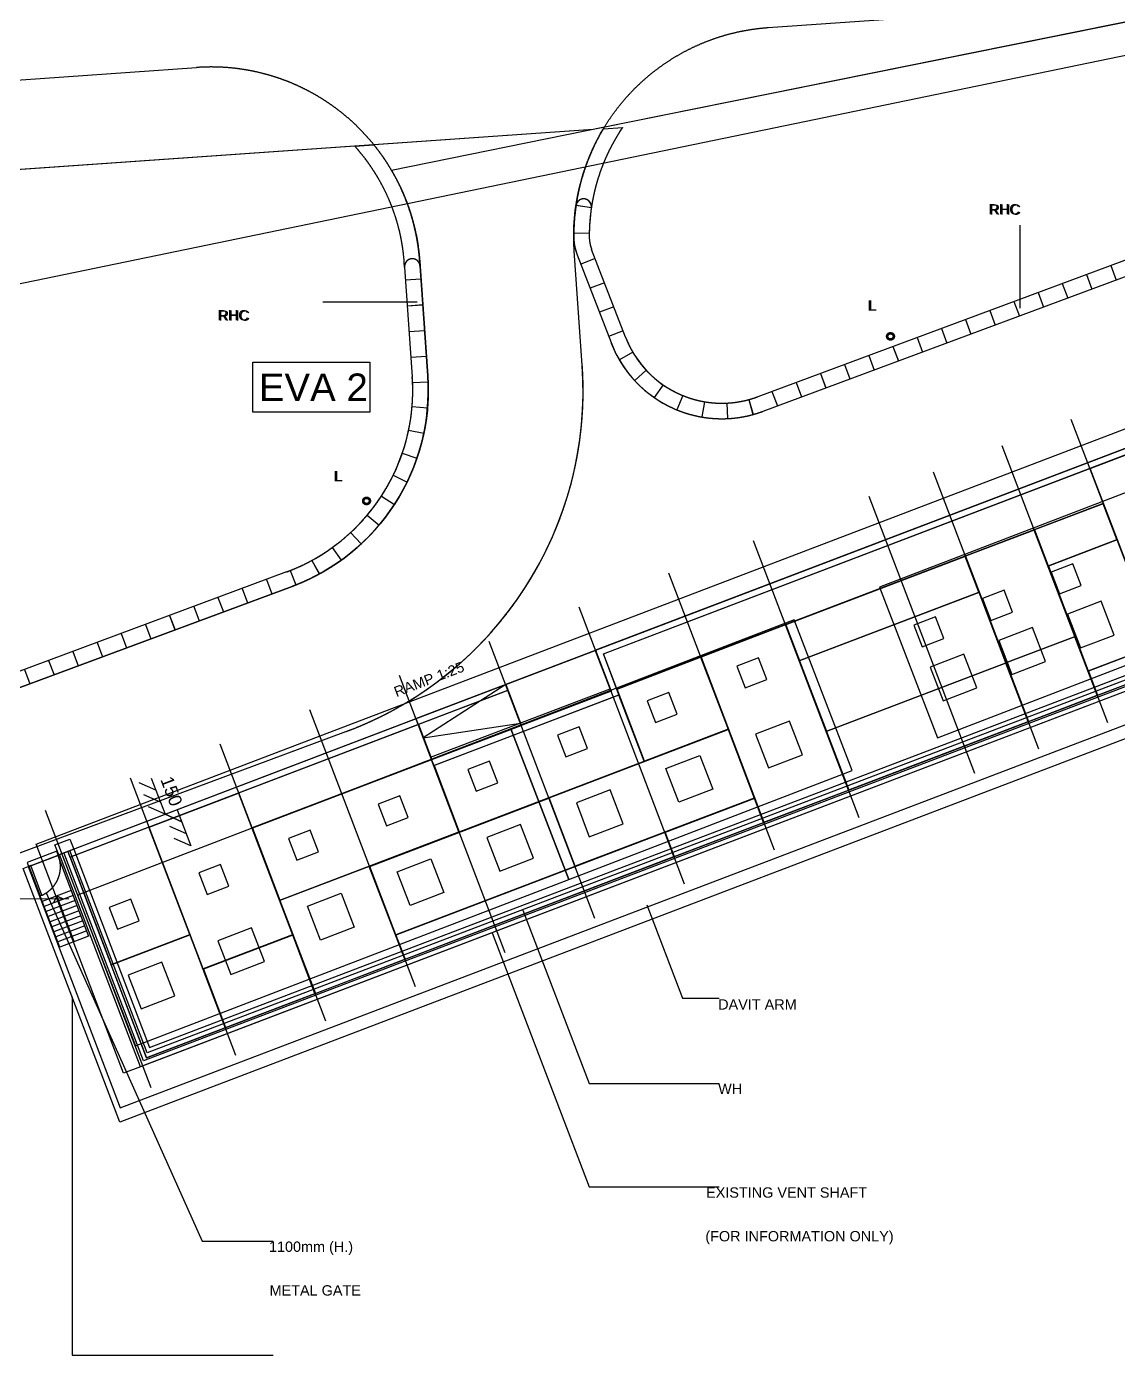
# Model space of a CAD drawing. Header units: millimetres. Extents: x 833576263 to 1668046980, y 817519639 to 1636103653.
# Drawn here: x 834431641 to 834473937, y 817865801 to 817917278 of the extents above; entities that cross this region are included whole.
import ezdxf

# ---------------------------------------------------------------- set-up
doc = ezdxf.new("R2010")
doc.units = ezdxf.units.MM
doc.header["$LTSCALE"] = 100
doc.header["$MEASUREMENT"] = 0
for name, pattern in [('C160$0$DASHED', [19.05, 12.7, -6.35]), ('C160$0$Hidden', [9.525, 6.35, -3.175]), ('R_site$0$B1_HIDDEN', [5.5, 0, 5, -0.5])]:
    doc.linetypes.add(name, pattern=pattern)
doc.layers.get('Defpoints').update_dxf_attribs({"color": 170})
for name, color, linetype in [('C160$0$+C160', 6, 'C160$0$Hidden'), ('C160$0$EVA', 1, 'C160$0$DASHED'), ('R_site$0$AUDIT_I_160808180252-3', 4, 'Continuous'), ('R_site$0$AUDIT_I_160808180252-35', 5, 'Continuous'), ('R_Text for GBP from DLN$0$+TEXT PROMENADE', 7, 'Continuous'), ('R_Text for GBP from DLN$0$base plan(mm)$0$DLN040__', 7, 'Continuous'), ('T-TITL', 7, 'Continuous'), ('X-REF', 7, 'Continuous')]:
    doc.layers.add(name, color=color, linetype=linetype)
for name, color, linetype, lineweight in [('R_P_LG$0$RDA5803', 1, 'Continuous', 20), ('R_WKCD_PARK$0$000-edge seating element-b', 130, 'Continuous', 25), ('R_WKCD_PARK$0$029-kerbstone-b', 10, 'Continuous', 13), ('R_WKCD_PARK$0$programme_mm_$0$DLN040_1', 10, 'Continuous', 13)]:
    doc.layers.add(name, color=color, linetype=linetype, lineweight=lineweight)
doc.styles.add('R_Text for GBP from DLN$0$base plan(mm)$0$Standard', font='arial.ttf')
doc.styles.add('R_Text for GBP from DLN$0$base plan(mm)$0$SWIS721 LT', font='swiss.ttf')
doc.styles.add('R_Text for GBP from DLN$0$programme (M)$0$programme$0$SWIS721 LT', font='swiss.ttf')
doc.styles.add('R_WKCD_PARK$0$Swis721 BT', font='swiss.ttf')
doc.linetypes.add('R_site$0$B1_BDYWL', pattern='A,2.5,[1,B1000.shx,S=1,R=0,X=0,Y=0],2.5', length=5)
doc.dimstyles.new('R_Text for GBP from DLN$0$base plan(mm)$0$Standard', dxfattribs={"dimtxt": 0.35, "dimasz": 0.2, "dimexe": 0.2, "dimexo": 0.2, "dimgap": 0.09, "dimtad": 0, "dimtoh": 1, "dimdec": 4, "dimzin": 0, "dimdsep": 46, "dimtxsty": 'R_Text for GBP from DLN$0$base plan(mm)$0$Standard', "dimcen": 0.09, "dimadec": 0, "dimazin": 0, "dimtfac": 1, "dimtdec": 4, "dimtofl": 0, "dimtmove": 0, "dimatfit": 3, "dimfxl": 1, "dimtolj": 1, "dimtzin": 0, "dimarcsym": 0})

# ---------------------------------------------------------------- blocks, each defined once
blk = doc.blocks.new('R_site$0$11sw3b')
at = {"layer": 'R_site$0$AUDIT_I_160808180252-3', "linetype": 'R_site$0$B1_HIDDEN', "lineweight": 30, "flags": 128}
blk.add_lwpolyline([(834500, 817899.51836), (834499.71389, 817899.41048), (834458.69205, 817883.77278), (834434.00523, 817874.36206), (834430.10109, 817872.87379), (834429.23083, 817872.52759), (834424.09329, 817870.48385)], dxfattribs=at)
blk = doc.blocks.new('R_site')
at = {"layer": 'R_site$0$AUDIT_I_160808180252-35'}
blk.add_lwpolyline([(834401324, 817901111), (834510466, 817923668)], dxfattribs=at)
at = {"linetype": 'R_site$0$B1_BDYWL', "lineweight": 5, "xscale": 1000, "yscale": 1000, "zscale": 1000}
blk.add_blockref('R_site$0$11sw3b', (0, 0), dxfattribs=at)
blk = doc.blocks.new('R_WKCD_PARK$0$R_WKCD_PARK_F0_dwg_A$C18190422-6026337-LG_F _5_000 Mpd_')
for p, q in [((-1, 0), (-1.5, -0.5)), ((-0.5, 0), (-1, -0.5)), ((0, 0), (-0.5, -0.5)), ((1, 0.5), (0.5, 0))]:
    blk.add_line(p, q)
at = {"flags": 128}
for points in [[(-1.5, 0), (0, 0), (0.5, 0.5)], [(0, 0.5), (1.5, 0.5), (1, 0)]]:
    blk.add_lwpolyline(points, dxfattribs=at)
blk = doc.blocks.new('R_WKCD_PARK$0$R_WKCD_PARK_F0_dwg_asdf-6026338-LG_F _5_000 Mpd_')
at = {"layer": 'R_WKCD_PARK$0$000-edge seating element-b'}
blk.add_line((0, 0), (0, -0.6), dxfattribs=at)
blk = doc.blocks.new('R_WKCD_PARK')
at = {"flags": 128}
blk.add_lwpolyline([(834375310, 818039696), (834498595, 818048315), (834506704, 817935789), (834507822, 817924230), (834453590, 817913292), (834384983, 817908497)], close=True, dxfattribs=at)
at = {"layer": 'Defpoints'}
blk.add_lwpolyline([(834409137, 817876999), (834444015, 817889966, 0.332678), (834453167, 817904166), (834452857, 817908595, -0.155717), (834454024, 817913381), (834445783, 817911703, -0.115419), (834446872, 817908177), (834447182, 817903747, -0.332678), (834441924, 817895590), (834407046, 817882623, -0.100957)], format="xyb", dxfattribs=at)
at = {"layer": 'R_WKCD_PARK$0$000-edge seating element-b'}
for p, q in [((834484887, 817912203), (834459968, 817902939)), ((834460177, 817902376), (834485096, 817911640)), ((834454842, 817905249), (834453531, 817908648)), ((834446285, 817907962), (834446583, 817903705)), ((834447182, 817903747), (834446884, 817908004)), ((834452971, 817908433), (834454282, 817905033)), ((834441715, 817896152), (834409535, 817884189)), ((834409744, 817883626), (834441924, 817895590))]:
    blk.add_line(p, q, dxfattribs=at)
for centre, radius, start, end in [((834453222, 817910303), 300, 351.5725, 171.5725), ((834460938, 817909160), 8100, 171.5725, 180.0752), ((834460938, 817909160), 7500, 171.5725, 180.0752), ((834454838, 817909152), 2000, 180.0752, 201.0855), ((834454838, 817909152), 1400, 180.0752, 201.0855), ((834446585, 817907983), 300, 3.9987, 183.9987), ((834458574, 817906688), 4600, 201.0855, 290.394), ((834458574, 817906688), 4000, 201.0855, 290.394), ((834439101, 817903182), 7500, 290.394, 3.9987), ((834439101, 817903182), 8100, 290.394, 3.9987)]:
    blk.add_arc(centre, radius, start, end, dxfattribs=at)
at = {"layer": 'R_WKCD_PARK$0$029-kerbstone-b'}
for p, q in [((834453987, 817913320), (834454732, 817913372)), ((834444351, 817912647), (834445095, 817912699)), ((834446285, 817907962), (834446273, 817908135)), ((834446872, 817908177), (834446884, 817908004))]:
    blk.add_line(p, q, dxfattribs=at)
for centre, radius, start, end in [((834460938, 817909160), 8100, 149.0962, 171.5725), ((834460938, 817909160), 7500, 145.8317, 171.5725), ((834438792, 817907612), 7500, 3.9987, 42.1657), ((834438792, 817907612), 8100, 3.9987, 38.9011), ((834453222, 817910303), 300, 351.5725, 171.5725), ((834446585, 817907983), 300, 3.9987, 183.9987)]:
    blk.add_arc(centre, radius, start, end, dxfattribs=at)
for name, p, xscale, yscale, zscale, rotation in [('R_WKCD_PARK$0$R_WKCD_PARK_F0_dwg_asdf-6026338-LG_F _5_000 Mpd_', (834453519, 817910259), 999.9999999999948, 999.9999999999948, 999.9999999999948, 261.5725095648087), ('R_WKCD_PARK$0$R_WKCD_PARK_F0_dwg_asdf-6026338-LG_F _5_000 Mpd_', (834453438, 817909263), 1000, 1000, 1000, 269.2176170096656), ('R_WKCD_PARK$0$R_WKCD_PARK_F0_dwg_asdf-6026338-LG_F _5_000 Mpd_', (834453670, 817908290), 1000, 1000, 1000, 291.0855234436033), ('R_WKCD_PARK$0$R_WKCD_PARK_F0_dwg_asdf-6026338-LG_F _5_000 Mpd_', (834473639, 817908021), 999.9999999999992, 999.9999999999992, 999.9999999999992, 20.39402880089035), ('R_WKCD_PARK$0$R_WKCD_PARK_F0_dwg_asdf-6026338-LG_F _5_000 Mpd_', (834446320, 817907461), 1000, 1000, 1000, 93.99869999439507), ('R_WKCD_PARK$0$R_WKCD_PARK_F0_dwg_asdf-6026338-LG_F _5_000 Mpd_', (834472702, 817907673), 999.9999999999992, 999.9999999999992, 999.9999999999992, 20.39402880089035), ('R_WKCD_PARK$0$R_WKCD_PARK_F0_dwg_asdf-6026338-LG_F _5_000 Mpd_', (834454029, 817907357), 1000, 1000, 1000, 291.0855234436033), ('R_WKCD_PARK$0$R_WKCD_PARK_F0_dwg_asdf-6026338-LG_F _5_000 Mpd_', (834470827, 817906976), 999.9999999999992, 999.9999999999992, 999.9999999999992, 20.39402880089035), ('R_WKCD_PARK$0$R_WKCD_PARK_F0_dwg_asdf-6026338-LG_F _5_000 Mpd_', (834471764, 817907324), 999.9999999999992, 999.9999999999992, 999.9999999999992, 20.39402880089035), ('R_WKCD_PARK$0$R_WKCD_PARK_F0_dwg_asdf-6026338-LG_F _5_000 Mpd_', (834446390, 817906463), 1000, 1000, 1000, 93.99869999439507), ('R_WKCD_PARK$0$R_WKCD_PARK_F0_dwg_asdf-6026338-LG_F _5_000 Mpd_', (834454389, 817906424), 1000, 1000, 1000, 291.0855234436033), ('R_WKCD_PARK$0$R_WKCD_PARK_F0_dwg_asdf-6026338-LG_F _5_000 Mpd_', (834469890, 817906627), 999.9999999999992, 999.9999999999992, 999.9999999999992, 20.39402880089035), ('R_WKCD_PARK$0$R_WKCD_PARK_F0_dwg_asdf-6026338-LG_F _5_000 Mpd_', (834468015, 817905930), 999.9999999999992, 999.9999999999992, 999.9999999999992, 20.39402880089035), ('R_WKCD_PARK$0$R_WKCD_PARK_F0_dwg_asdf-6026338-LG_F _5_000 Mpd_', (834468952, 817906279), 999.9999999999992, 999.9999999999992, 999.9999999999992, 20.39402880089035), ('R_WKCD_PARK$0$R_WKCD_PARK_F0_dwg_asdf-6026338-LG_F _5_000 Mpd_', (834446460, 817905466), 1000, 1000, 1000, 93.99869999439507), ('R_WKCD_PARK$0$R_WKCD_PARK_F0_dwg_asdf-6026338-LG_F _5_000 Mpd_', (834454749, 817905491), 1000, 1000, 1000, 291.0855234436033), ('R_WKCD_PARK$0$R_WKCD_PARK_F0_dwg_asdf-6026338-LG_F _5_000 Mpd_', (834467078, 817905582), 999.9999999999992, 999.9999999999992, 999.9999999999992, 20.39402880089035), ('R_WKCD_PARK$0$R_WKCD_PARK_F0_dwg_asdf-6026338-LG_F _5_000 Mpd_', (834465203, 817904885), 999.9999999999992, 999.9999999999992, 999.9999999999992, 20.39402880089035), ('R_WKCD_PARK$0$R_WKCD_PARK_F0_dwg_asdf-6026338-LG_F _5_000 Mpd_', (834466140, 817905233), 999.9999999999992, 999.9999999999992, 999.9999999999992, 20.39402880089035), ('R_WKCD_PARK$0$R_WKCD_PARK_F0_dwg_asdf-6026338-LG_F _5_000 Mpd_', (834446530, 817904468), 1000, 1000, 1000, 93.99869999439507), ('R_WKCD_PARK$0$R_WKCD_PARK_F0_dwg_asdf-6026338-LG_F _5_000 Mpd_', (834455122, 817904668), 1000, 1000, 1000, 300.338287394234), ('R_WKCD_PARK$0$R_WKCD_PARK_F0_dwg_asdf-6026338-LG_F _5_000 Mpd_', (834464266, 817904536), 999.9999999999992, 999.9999999999992, 999.9999999999992, 20.39402880089035), ('R_WKCD_PARK$0$R_WKCD_PARK_F0_dwg_asdf-6026338-LG_F _5_000 Mpd_', (834455640, 817903969), 999.9999999999995, 999.9999999999995, 999.9999999999995, 312.8185495935723), ('R_WKCD_PARK$0$R_WKCD_PARK_F0_dwg_asdf-6026338-LG_F _5_000 Mpd_', (834462391, 817903839), 999.9999999999992, 999.9999999999992, 999.9999999999992, 20.39402880089035), ('R_WKCD_PARK$0$R_WKCD_PARK_F0_dwg_asdf-6026338-LG_F _5_000 Mpd_', (834463328, 817904188), 999.9999999999992, 999.9999999999992, 999.9999999999992, 20.39402880089035), ('R_WKCD_PARK$0$R_WKCD_PARK_F0_dwg_asdf-6026338-LG_F _5_000 Mpd_', (834446595, 817903488), 999.9999999999919, 999.9999999999919, 999.9999999999919, 92.33306065340548), ('R_WKCD_PARK$0$R_WKCD_PARK_F0_dwg_asdf-6026338-LG_F _5_000 Mpd_', (834456297, 817903399), 1000, 1000, 1000, 325.2988117919048), ('R_WKCD_PARK$0$R_WKCD_PARK_F0_dwg_asdf-6026338-LG_F _5_000 Mpd_', (834461454, 817903491), 999.9999999999992, 999.9999999999992, 999.9999999999992, 20.39402880089035), ('R_WKCD_PARK$0$R_WKCD_PARK_F0_dwg_asdf-6026338-LG_F _5_000 Mpd_', (834457062, 817902985), 999.9999999999999, 999.9999999999999, 999.9999999999999, 337.7790739903834), ('R_WKCD_PARK$0$R_WKCD_PARK_F0_dwg_asdf-6026338-LG_F _5_000 Mpd_', (834459624, 817902828), 1000.000000000001, 1000.000000000001, 1000.000000000001, 15.21986058616918), ('R_WKCD_PARK$0$R_WKCD_PARK_F0_dwg_asdf-6026338-LG_F _5_000 Mpd_', (834460516, 817903143), 999.9999999999992, 999.9999999999992, 999.9999999999992, 20.39402880089035), ('R_WKCD_PARK$0$R_WKCD_PARK_F0_dwg_asdf-6026338-LG_F _5_000 Mpd_', (834446576, 817902562), 999.9999999999947, 999.9999999999947, 999.9999999999947, 85.25500773522545), ('R_WKCD_PARK$0$R_WKCD_PARK_F0_dwg_asdf-6026338-LG_F _5_000 Mpd_', (834457897, 817902746), 1000, 1000, 1000, 350.2593361897142), ('R_WKCD_PARK$0$R_WKCD_PARK_F0_dwg_asdf-6026338-LG_F _5_000 Mpd_', (834458765, 817902693), 1000, 1000, 1000, 2.739598388512839), ('R_WKCD_PARK$0$R_WKCD_PARK_F0_dwg_asdf-6026338-LG_F _5_000 Mpd_', (834446442, 817901646), 999.9999999999878, 999.9999999999878, 999.9999999999878, 78.17695481687502), ('R_WKCD_PARK$0$R_WKCD_PARK_F0_dwg_asdf-6026338-LG_F _5_000 Mpd_', (834446197, 817900753), 999.9999999999999, 999.9999999999999, 999.9999999999999, 71.09890189895258), ('R_WKCD_PARK$0$R_WKCD_PARK_F0_dwg_asdf-6026338-LG_F _5_000 Mpd_', (834445843, 817899897), 999.9999999999999, 999.9999999999999, 999.9999999999999, 64.02084898103477), ('R_WKCD_PARK$0$R_WKCD_PARK_F0_dwg_asdf-6026338-LG_F _5_000 Mpd_', (834445387, 817899091), 1000, 1000, 1000, 56.9427960628617), ('R_WKCD_PARK$0$R_WKCD_PARK_F0_dwg_asdf-6026338-LG_F _5_000 Mpd_', (834444835, 817898348), 999.9999999999997, 999.9999999999997, 999.9999999999997, 49.86474314536847), ('R_WKCD_PARK$0$R_WKCD_PARK_F0_dwg_asdf-6026338-LG_F _5_000 Mpd_', (834444196, 817897678), 1000, 1000, 1000, 42.78669022962787), ('R_WKCD_PARK$0$R_WKCD_PARK_F0_dwg_asdf-6026338-LG_F _5_000 Mpd_', (834443479, 817897092), 1000, 1000, 1000, 35.70863731211197), ('R_WKCD_PARK$0$R_WKCD_PARK_F0_dwg_asdf-6026338-LG_F _5_000 Mpd_', (834441856, 817896207), 999.9999999999995, 999.9999999999995, 999.9999999999995, 21.55253148251425), ('R_WKCD_PARK$0$R_WKCD_PARK_F0_dwg_asdf-6026338-LG_F _5_000 Mpd_', (834442695, 817896599), 1000, 1000, 1000, 28.63058439659757), ('R_WKCD_PARK$0$R_WKCD_PARK_F0_dwg_asdf-6026338-LG_F _5_000 Mpd_', (834440931, 817895861), 999.9999999999992, 999.9999999999992, 999.9999999999992, 20.39402880089035), ('R_WKCD_PARK$0$R_WKCD_PARK_F0_dwg_asdf-6026338-LG_F _5_000 Mpd_', (834439056, 817895164), 999.9999999999992, 999.9999999999992, 999.9999999999992, 20.39402880089035), ('R_WKCD_PARK$0$R_WKCD_PARK_F0_dwg_asdf-6026338-LG_F _5_000 Mpd_', (834439994, 817895513), 999.9999999999992, 999.9999999999992, 999.9999999999992, 20.39402880089035), ('R_WKCD_PARK$0$R_WKCD_PARK_F0_dwg_asdf-6026338-LG_F _5_000 Mpd_', (834438119, 817894816), 999.9999999999992, 999.9999999999992, 999.9999999999992, 20.39402880089035), ('R_WKCD_PARK$0$R_WKCD_PARK_F0_dwg_asdf-6026338-LG_F _5_000 Mpd_', (834436244, 817894119), 999.9999999999992, 999.9999999999992, 999.9999999999992, 20.39402880089035), ('R_WKCD_PARK$0$R_WKCD_PARK_F0_dwg_asdf-6026338-LG_F _5_000 Mpd_', (834437182, 817894467), 999.9999999999992, 999.9999999999992, 999.9999999999992, 20.39402880089035), ('R_WKCD_PARK$0$R_WKCD_PARK_F0_dwg_asdf-6026338-LG_F _5_000 Mpd_', (834435307, 817893770), 999.9999999999992, 999.9999999999992, 999.9999999999992, 20.39402880089035), ('R_WKCD_PARK$0$R_WKCD_PARK_F0_dwg_asdf-6026338-LG_F _5_000 Mpd_', (834433432, 817893073), 999.9999999999992, 999.9999999999992, 999.9999999999992, 20.39402880089035), ('R_WKCD_PARK$0$R_WKCD_PARK_F0_dwg_asdf-6026338-LG_F _5_000 Mpd_', (834434370, 817893422), 999.9999999999992, 999.9999999999992, 999.9999999999992, 20.39402880089035), ('R_WKCD_PARK$0$R_WKCD_PARK_F0_dwg_asdf-6026338-LG_F _5_000 Mpd_', (834432495, 817892725), 999.9999999999992, 999.9999999999992, 999.9999999999992, 20.39402880089035), ('R_WKCD_PARK$0$R_WKCD_PARK_F0_dwg_asdf-6026338-LG_F _5_000 Mpd_', (834431558, 817892376), 999.9999999999992, 999.9999999999992, 999.9999999999992, 20.39402880089035), ('R_WKCD_PARK$0$R_WKCD_PARK_F0_dwg_A$C18190422-6026337-LG_F _5_000 Mpd_', (834437007, 817886763), 1000, 1000, 1000, 290.8706679108694)]:
    blk.add_blockref(name, p, dxfattribs=dict(xscale=xscale, yscale=yscale, zscale=zscale, rotation=rotation))
at = {"layer": 'R_WKCD_PARK$0$programme_mm_$0$DLN040_1', "insert": (834437284, 817888291), "char_height": 500, "width": 1367.56, "attachment_point": 1, "rotation": 290.8707, "line_spacing_factor": 1.005062, "style": 'R_WKCD_PARK$0$Swis721 BT'}
blk.add_mtext('150', dxfattribs=at)
blk = doc.blocks.new('R_P_LG')
at = {"layer": 'R_P_LG$0$RDA5803'}
blk.add_lwpolyline([(834409136.5159, 817876999.2329), (834444014.71, 817889966.1796, 0.3326783619), (834453166.8968, 817904165.6149), (834452857.2447, 817908595.2917, -0.1557174505), (834454024.1173, 817913380.8911), (834445782.6258, 817911702.9036, -0.1154191744), (834446871.8509, 817908176.8886), (834447181.5031, 817903747.2119, -0.3326783619), (834441923.8638, 817895590.0894), (834407045.6697, 817882623.1428, -0.1009571042)], format="xyb", dxfattribs=at)
blk = doc.blocks.new('C160')
at = {"layer": 'C160$0$+C160'}
for p, q in [((834530.624, 817913.22), (834436.171, 817877.214)), ((834476.205, 817891.322), (834472.112, 817902.056)), ((834473.533, 817890.303), (834469.44, 817901.037)), ((834470.86, 817889.284), (834466.768, 817900.018)), ((834468.379, 817888.338), (834464.287, 817899.072)), ((834463.894, 817886.628), (834459.802, 817897.362)), ((834460.61, 817885.376), (834456.517, 817896.11)), ((834457.134, 817884.051), (834453.042, 817894.784)), ((834446.725, 817890.468), (834453.677, 817893.118)), ((834453.658, 817882.725), (834449.566, 817893.459)), ((834453.677, 817893.118), (834454.247, 817891.623)), ((834450.182, 817881.4), (834446.09, 817892.134)), ((834447.295, 817888.973), (834454.247, 817891.623)), ((834450.201, 817891.793), (834450.771, 817890.298)), ((834446.706, 817880.075), (834442.614, 817890.808)), ((834446.725, 817890.468), (834447.295, 817888.973)), ((834443.23, 817878.749), (834439.138, 817889.483)), ((834439.754, 817877.424), (834435.662, 817888.158)), ((834436.651, 817887.697), (834436.006, 817887.986)), ((834436.473, 817888.164), (834437.007, 817886.763)), ((834436.829, 817887.23), (834436.184, 817887.519)), ((834436.47, 817876.172), (834432.378, 817886.906)), ((834437.007, 817886.763), (834436.362, 817887.052)), ((834437.475, 817886.941), (834438.009, 817885.539)), ((834437.653, 817886.474), (834437.007, 817886.763)), ((834437.831, 817886.007), (834437.186, 817886.296)), ((834438.009, 817885.539), (834437.364, 817885.828)), ((834436.171, 817877.214), (834433.103, 817885.247)), ((834433.372, 817883.814), (834432.251, 817883.387)), ((834433.447, 817883.618), (834432.326, 817883.19)), ((834433.522, 817883.422), (834432.4, 817882.994)), ((834433.597, 817883.226), (834432.475, 817882.798)), ((834433.671, 817883.029), (834432.55, 817882.602)), ((834433.746, 817882.833), (834432.625, 817882.406)), ((834433.821, 817882.637), (834432.7, 817882.209)), ((834433.896, 817882.441), (834432.774, 817882.013)), ((834433.971, 817882.244), (834432.849, 817881.817))]:
    blk.add_line(p, q, dxfattribs=at)
for points in [[(834375.31, 818039.696), (834498.595, 818048.315), (834506.704, 817935.789), (834506.704, 817935.789), (834507.822, 817924.23), (834453.59, 817913.292), (834384.983, 817908.497)], [(834527.549, 817921.284), (834530.684, 817913.062), (834436.054, 817876.981), (834432.919, 817885.204)], [(834498.079, 817910.048), (834527.54, 817921.281), (834530.675, 817913.058), (834436.148, 817877.017), (834433.013, 817885.24), (834433.235, 817885.324), (834436.285, 817877.324), (834530.366, 817913.195), (834527.401, 817920.973), (834498.164, 817909.826)], [(834435.253, 817874.838), (834431.509, 817884.66), (834431.707, 817884.736), (834435.27, 817875.389), (834539.303, 817915.06), (834539.484, 817914.585)], [(834436.402, 817877.73), (834530.482, 817913.594), (834530.538, 817913.445), (834436.31, 817877.524), (834433.318, 817885.356), (834433.467, 817885.413)], [(834503.842, 817910.426), (834496.012, 817907.44), (834495.406, 817909.029), (834453.677, 817893.118), (834454.282, 817891.53), (834447.33, 817888.879), (834447.415, 817888.657), (834454.589, 817891.392), (834453.984, 817892.981), (834495.269, 817908.722), (834495.875, 817907.133), (834503.927, 817910.204)], [(834479.752, 817898.038), (834474.426, 817896.008), (834472.842, 817900.163), (834478.168, 817902.194)], [(834473.343, 817898.805), (834454.509, 817891.624), (834453.993, 817892.976), (834472.828, 817900.158)], [(834471.22, 817896.39), (834473.878, 817897.404), (834473.349, 817898.791), (834470.691, 817897.778)], [(834469.589, 817892.638), (834472.248, 817893.652), (834470.676, 817897.773), (834468.018, 817896.759)], [(834472.769, 817892.326), (834475.428, 817893.339), (834473.883, 817897.39), (834471.225, 817896.376)], [(834461.581, 817892.716), (834468.533, 817895.366), (834468.004, 817896.754), (834461.052, 817894.103)], [(834473.13, 817891.38), (834483.614, 817895.377), (834483.258, 817896.309), (834472.775, 817892.312)], [(834462.623, 817889.982), (834469.575, 817892.633), (834468.539, 817895.352), (834461.587, 817892.702)], [(834460.207, 817886.453), (834463.478, 817887.7), (834461.038, 817894.098), (834457.768, 817892.851)], [(834470.457, 817890.361), (834473.116, 817891.375), (834472.253, 817893.638), (834469.595, 817892.624)], [(834450.21, 817891.789), (834453.672, 817893.109), (834454.273, 817891.534), (834450.811, 817890.214)], [(834454.514, 817891.61), (834457.754, 817892.845), (834458.817, 817890.056), (834455.578, 817888.821)], [(834463.492, 817887.705), (834470.443, 817890.356), (834469.581, 817892.619), (834462.629, 817889.968)], [(834433.32, 817885.102), (834450.286, 817891.571), (834450.201, 817891.793), (834433.235, 817885.324)], [(834447.335, 817888.889), (834450.797, 817890.209), (834450.281, 817891.561), (834446.819, 817890.241)], [(834454.585, 817891.383), (834447.425, 817888.653), (834448.404, 817886.086), (834455.564, 817888.816)], [(834439.867, 817887.591), (834446.805, 817890.236), (834447.321, 817888.884), (834440.383, 817886.238)], [(834451.885, 817887.397), (834458.823, 817890.042), (834459.833, 817887.393), (834452.895, 817884.748)], [(834447.326, 817888.87), (834440.388, 817886.224), (834441.452, 817883.435), (834448.39, 817886.08)], [(834436.392, 817886.265), (834439.853, 817887.585), (834441.945, 817882.098), (834438.484, 817880.778)], [(834444.933, 817884.747), (834451.871, 817887.392), (834452.881, 817884.743), (834445.943, 817882.098)], [(834459.838, 817887.379), (834456.376, 817886.059), (834456.731, 817885.128), (834460.193, 817886.448)], [(834434.914, 817880.942), (834437.962, 817882.105), (834436.378, 817886.26), (834433.329, 817885.098)], [(834446.304, 817881.152), (834456.717, 817885.122), (834456.362, 817886.054), (834445.948, 817882.084)], [(834431.717, 817884.746), (834432.866, 817885.184), (834432.809, 817885.332), (834431.66, 817884.894)], [(834433.467, 817885.413), (834432.885, 817885.191), (834432.735, 817885.583), (834433.317, 817885.805)], [(834434.045, 817882.048), (834432.924, 817881.621), (834431.734, 817884.742), (834432.856, 817885.169)], [(834432.238, 817883.628), (834431.8, 817884.777), (834431.726, 817884.749), (834432.164, 817883.6)], [(834442.828, 817879.827), (834446.29, 817881.147), (834444.919, 817884.741), (834441.457, 817883.421)], [(834439.338, 817878.496), (834436.29, 817877.334), (834434.919, 817880.928), (834437.967, 817882.091)], [(834441.951, 817882.084), (834438.489, 817880.764), (834439.352, 817878.501), (834442.814, 817879.821)]]:
    blk.add_lwpolyline(points, close=True, dxfattribs=at)
at = {"layer": 'C160$0$+C160', "flags": 128}
blk.add_lwpolyline([(834402.881, 817874.673), (834444.015, 817889.966, 0.332678), (834453.167, 817904.166), (834452.857, 817908.595, -0.414214), (834460.373, 817917.24), (834479.726, 817918.593), (834479.308, 817924.579), (834384.323, 817917.939), (834384.741, 817911.953), (834394.035, 817912.603, -0.019897), (834392.514, 817910.383)], format="xyb", dxfattribs=at)
at = {"layer": 'C160$0$+C160'}
for points in [[(834436.054, 817876.981), (834435.4, 817876.732), (834432.016, 817885.609), (834526.235, 817921.532), (834529.619, 817912.656)], [(834453.519, 817910.259), (834452.925, 817910.347)], [(834453.438, 817909.263), (834452.838, 817909.271)], [(834453.67, 817908.29), (834453.11, 817908.074)], [(834473.639, 817908.021), (834473.848, 817907.459)], [(834446.32, 817907.461), (834446.919, 817907.503)], [(834472.702, 817907.673), (834472.911, 817907.11)], [(834454.029, 817907.357), (834453.47, 817907.141)], [(834470.827, 817906.976), (834471.036, 817906.413)], [(834471.764, 817907.324), (834471.973, 817906.762)], [(834446.39, 817906.463), (834446.989, 817906.505)], [(834454.389, 817906.424), (834453.829, 817906.208)], [(834469.89, 817906.627), (834470.099, 817906.065)], [(834468.015, 817905.93), (834468.224, 817905.368)], [(834468.952, 817906.279), (834469.161, 817905.716)], [(834446.46, 817905.466), (834447.058, 817905.507)], [(834454.749, 817905.491), (834454.189, 817905.275)], [(834467.078, 817905.582), (834467.287, 817905.019)], [(834465.203, 817904.885), (834465.412, 817904.323)], [(834466.14, 817905.233), (834466.349, 817904.671)], [(834446.53, 817904.468), (834447.128, 817904.51)], [(834455.122, 817904.668), (834454.604, 817904.364)], [(834464.266, 817904.536), (834464.475, 817903.974)], [(834455.64, 817903.969), (834455.2, 817903.561)], [(834462.391, 817903.839), (834462.6, 817903.277)], [(834463.328, 817904.188), (834463.537, 817903.626)], [(834446.595, 817903.488), (834447.195, 817903.512)], [(834456.297, 817903.399), (834455.955, 817902.906)], [(834461.454, 817903.491), (834461.663, 817902.929)], [(834457.062, 817902.985), (834456.835, 817902.43)], [(834459.624, 817902.828), (834459.782, 817902.249)], [(834460.516, 817903.143), (834460.726, 817902.58)], [(834446.576, 817902.562), (834447.173, 817902.512)], [(834457.897, 817902.746), (834457.796, 817902.154)], [(834458.765, 817902.693), (834458.794, 817902.093)], [(834446.442, 817901.646), (834447.029, 817901.523)], [(834446.197, 817900.753), (834446.764, 817900.558)], [(834445.843, 817899.897), (834446.383, 817899.634)], [(834445.387, 817899.091), (834445.89, 817898.764)], [(834444.835, 817898.348), (834445.294, 817897.961)], [(834444.196, 817897.678), (834444.603, 817897.238)], [(834443.479, 817897.092), (834443.829, 817896.605)], [(834441.856, 817896.207), (834442.077, 817895.649)], [(834442.695, 817896.599), (834442.982, 817896.073)], [(834440.931, 817895.861), (834441.14, 817895.299)], [(834439.056, 817895.164), (834439.265, 817894.602)], [(834439.994, 817895.513), (834440.203, 817894.95)], [(834438.119, 817894.816), (834438.328, 817894.253)], [(834436.244, 817894.119), (834436.453, 817893.556)], [(834437.182, 817894.467), (834437.391, 817893.905)], [(834435.307, 817893.77), (834435.516, 817893.208)], [(834433.432, 817893.073), (834433.642, 817892.511)], [(834434.37, 817893.422), (834434.579, 817892.859)], [(834432.495, 817892.725), (834432.704, 817892.162)], [(834431.558, 817892.376), (834431.767, 817891.814)], [(834450.201, 817891.793), (834447.01, 817889.72), (834450.771, 817890.298)], [(834432.811, 817883.6), (834432.69, 817883.329)], [(834433.485, 817881.834), (834432.811, 817883.6)], [(834432.811, 817883.6), (834433.082, 817883.479)]]:
    blk.add_lwpolyline(points, dxfattribs=at)
for points in [[(834396.761, 817906.059, 0.025738), (834399.116, 817909.412, -0.029519), (834400.442, 817910.584, -0.118102), (834406.796, 817913.495), (834438.227, 817915.692, -0.285161), (834445.783, 817911.703, -0.245353)], [(834409.744, 817883.626), (834441.924, 817895.59, 0.332678), (834447.182, 817903.747), (834446.884, 817908.004, 1), (834446.285, 817907.962), (834446.583, 817903.705, -0.332678), (834441.715, 817896.152), (834409.535, 817884.189)]]:
    blk.add_lwpolyline(points, format="xyb", dxfattribs=at)
for points in [[(834454.732, 817913.372, 0.11279), (834453.519, 817910.259, 1), (834452.925, 817910.347, -0.098387), (834453.987, 817913.32)], [(834445.095, 817912.699, -0.153479), (834446.872, 817908.177), (834446.884, 817908.004, 1), (834446.285, 817907.962), (834446.273, 817908.135, 0.168092), (834444.351, 817912.647)], [(834484.887, 817912.203), (834459.968, 817902.939, -0.410683), (834454.842, 817905.249), (834453.531, 817908.648, -0.091932), (834453.438, 817909.15, -0.037117), (834453.519, 817910.259, 1), (834452.925, 817910.347, 0.037117), (834452.838, 817909.149, 0.091932), (834452.971, 817908.433), (834454.282, 817905.033, 0.410683), (834460.177, 817902.376), (834485.096, 817911.64, 1)]]:
    blk.add_lwpolyline(points, format="xyb", close=True, dxfattribs=at)
for points, elevation in [([(834466.925, 817889.729), (834477.52, 817893.801), (834475.278, 817899.635), (834464.683, 817895.563)], 4.4), ([(834452.645, 817884.241), (834463.622, 817888.46), (834461.38, 817894.294), (834450.403, 817890.075)], 4.175), ([(834435.862, 817877.792), (834452.645, 817884.241), (834450.403, 817890.075), (834433.62, 817883.626)], 4.175)]:
    blk.add_lwpolyline(points, close=True, dxfattribs=dict(at, elevation=elevation))
at = {"layer": 'C160$0$+C160', "flags": 128}
for points, elevation in [([(834471.337, 817896.138), (834471.66, 817895.298), (834472.5, 817895.621), (834472.177, 817896.461), (834471.337, 817896.138)], -2.545), ([(834468.676, 817895.116), (834468.999, 817894.276), (834469.839, 817894.599), (834469.517, 817895.439), (834468.676, 817895.116)], -2.545), ([(834471.961, 817894.513), (834472.464, 817893.206), (834473.77, 817893.708), (834473.268, 817895.015), (834471.961, 817894.513)], -2.665), ([(834466.016, 817894.093), (834466.339, 817893.253), (834467.179, 817893.576), (834466.856, 817894.416), (834466.016, 817894.093)], -2.545), ([(834469.301, 817893.491), (834469.803, 817892.184), (834471.11, 817892.686), (834470.608, 817893.993), (834469.301, 817893.491)], -2.665), ([(834459.151, 817892.498), (834459.474, 817891.658), (834460.314, 817891.981), (834459.991, 817892.821), (834459.151, 817892.498)], -2.545), ([(834466.641, 817892.468), (834467.143, 817891.161), (834468.45, 817891.664), (834467.949, 817892.966), (834467.947, 817892.971), (834466.641, 817892.468)], -2.545), ([(834455.679, 817891.164), (834456.001, 817890.324), (834456.842, 817890.647), (834456.519, 817891.487), (834455.679, 817891.164)], -2.545), ([(834452.206, 817889.829), (834452.529, 817888.989), (834453.369, 817889.312), (834453.046, 817890.152), (834452.206, 817889.829)], -2.883), ([(834459.884, 817889.872), (834460.386, 817888.565), (834461.693, 817889.067), (834461.191, 817890.374), (834459.884, 817889.872)], -2.545), ([(834456.411, 817888.538), (834457.718, 817889.04), (834458.221, 817887.733), (834456.914, 817887.231), (834456.411, 817888.538)], -2.545), ([(834448.734, 817888.495), (834449.057, 817887.655), (834449.897, 817887.978), (834449.574, 817888.818), (834448.734, 817888.495)], -2.545), ([(834445.261, 817887.161), (834445.584, 817886.32), (834446.424, 817886.643), (834446.101, 817887.483), (834445.261, 817887.161)], -2.545), ([(834452.939, 817887.203), (834453.441, 817885.896), (834454.748, 817886.398), (834454.246, 817887.705), (834452.939, 817887.203)], -2.665), ([(834449.467, 817885.869), (834449.969, 817884.562), (834451.276, 817885.064), (834450.773, 817886.371), (834449.467, 817885.869)], -2.665), ([(834441.789, 817885.826), (834442.112, 817884.986), (834442.952, 817885.309), (834442.629, 817886.149), (834441.789, 817885.826)], -1.333), ([(834438.316, 817884.492), (834438.639, 817883.652), (834439.479, 817883.974), (834439.157, 817884.815), (834438.316, 817884.492)], -1.333), ([(834445.994, 817884.534), (834447.301, 817885.036), (834447.803, 817883.73), (834446.496, 817883.227), (834445.994, 817884.534)], -2.665), ([(834434.844, 817883.157), (834435.167, 817882.317), (834436.007, 817882.64), (834435.684, 817883.48), (834434.844, 817883.157)], -1.333), ([(834442.522, 817883.2), (834443.829, 817883.702), (834444.331, 817882.395), (834443.024, 817881.893), (834442.522, 817883.2)], -2.545), ([(834439.049, 817881.865), (834439.552, 817880.558), (834440.858, 817881.061), (834440.356, 817882.367), (834439.049, 817881.865)], -1.333), ([(834435.577, 817880.531), (834436.079, 817879.224), (834437.386, 817879.726), (834436.884, 817881.033), (834435.577, 817880.531)], -1.333)]:
    blk.add_lwpolyline(points, dxfattribs=dict(at, elevation=elevation))
at = {"layer": 'C160$0$+C160'}
for centre, radius in [((834465.108, 817905.276), 0.15), ((834465.108, 817905.276), 0.0992), ((834444.811, 817898.902), 0.15), ((834444.811, 817898.902), 0.0992)]:
    blk.add_circle(centre, radius, dxfattribs=at)
blk.add_arc((834431.747, 817884.732), 1.207, 294.0098, 21.9627, dxfattribs=at)
at = {"layer": 'C160$0$EVA', "flags": 128}
blk.add_lwpolyline([(834128.317, 818030.08, -0.145844), (834116.042, 818026.421), (834088.573, 818026.421, 0.016359), (834087.2, 818026.376, 0.046979), (834021.54, 818015.826, -0.056187), (833969.364, 818008.422, 0.405705), (833955.668, 817994.334), (833955.618, 817879.824), (833955.722, 817865.438), (833956.59, 817853.63, 0.118446), (833959.114, 817845.73, 0.022563), (833976.131, 817820.318, 0.150268), (833991.721, 817808.776, 0.0852), (834018.736, 817804.167, 0.061119), (834043.876, 817807.277, -0.46092), (834055.521, 817798.987, 0.31719), (834075.122, 817775.842, 0.09515), (834184.419, 817768.828, 0.2774), (834239.09, 817811.861), (834242.392, 817820.559, -0.510377), (834255.055, 817823.984), (834260.246, 817819.79, 0.373727), (834277.287, 817820.398, -0.373727), (834287.905, 817820.777), (834291.644, 817817.756), (834296.232, 817823.434), (834292.655, 817826.325, -0.414214), (834291.445, 817837.716), (834332.502, 817888.525, -0.350062), (834342.367, 817890.708, 0.102667), (834400.842, 817875.706, 0.100957), (834409.137, 817876.999), (834444.015, 817889.966, 0.332678), (834453.167, 817904.166), (834452.857, 817908.595, -0.155717), (834454.024, 817913.381), (834445.783, 817911.703, -0.115419), (834446.872, 817908.177), (834447.182, 817903.747, -0.332678), (834441.924, 817895.59), (834407.046, 817882.623, -0.100957), (834401.121, 817881.699, -0.051411), (834372.209, 817886.047), (834379.39, 817889.501, 0.162917), (834396.595, 817906.227), (834392.123, 817910.781, -0.179073), (834376.789, 817894.908), (834366.567, 817889.991, -0.199372), (834360.364, 817889.652, -0.049629), (834334.8, 817901.625), (834322.119, 817909.179), (834319.048, 817904.024), (834323.346, 817901.465, -0.45655), (834325.501, 817889.415), (834274.553, 817826.357, -0.414214), (834263.162, 817825.148), (834259.846, 817827.828, -0.2375), (834248.727, 817852.408, -0.000008), (834248.76, 817853.209), (834242.765, 817853.459, 0.000008), (834242.732, 817852.657, 0.098884), (834244.917, 817838.726, -0.341761), (834241.931, 817829.272, 0.151594), (834236.782, 817822.688), (834233.48, 817813.99, -0.2774), (834183.667, 817774.781, -0.09515), (834076.628, 817781.65, -0.220431), (834063.432, 817792.491, -0.264689), (834064.805, 817812.539, -0.098357), (834067.029, 817814.779, 0.140841), (834072.196, 817820.936), (834089.614, 817860.11, -0.147837), (834100.578, 817872.816, -0.410901), (834111.707, 817870.393, 0.031692), (834114.287, 817866.928, 0.252242), (834125.77, 817862.431, -0.125686), (834129.746, 817861.915), (834135.114, 817859.776), (834142.622, 817855.048), (834145.562, 817859.914), (834128.702, 817870.086, -0.390962), (834117.887, 817872.026, -0.013137), (834117.027, 817873.227, -0.385183), (834118.544, 817883.988, 0.012387), (834120.815, 817885.981, 0.008404), (834123.055, 817888.118), (834117.142, 817894.113, -0.038497), (834096.207, 817877.116, 0.137723), (834084.132, 817862.548), (834066.714, 817823.373, -0.191803), (834062.187, 817818.953), (834051.762, 817814.614, -0.446391), (834035.637, 817822.309, 0.118164), (834032.365, 817828.01), (834034.386, 817830.321), (834031.649, 817832.687, -0.153015), (834020.841, 817838.946), (834021.04, 817839.146), (834020.346, 817839.938), (834020.139, 817839.748, -0.076925), (834016.885, 817845.319), (834013.267, 817848.405), (834007.454, 817841.536, -0.399413), (834008.806, 817824.317), (834007.069, 817822.176), (834011.728, 817818.395), (834015.819, 817823.438, -1.550619), (834022.422, 817810.24, -0.009421), (834018.731, 817810.167, -0.052259), (834003.179, 817811.781, -0.032796), (833993.716, 817814.435, -0.150265), (833980.961, 817823.878, -0.022565), (833964.244, 817848.84, -0.118446), (833962.574, 817854.07), (833961.721, 817865.68), (833961.618, 817879.845), (833961.668, 817994.332, -0.405705), (833969.536, 818002.425, 0.056187), (834023.043, 818010.017, -0.046979), (834087.592, 818020.389, -0.016359), (834088.573, 818020.421), (834116.042, 818020.421, 0.146696), (834131.681, 818025.11, -0.021313), (834130.797, 818030.541, -0.021313)], format="xyb", dxfattribs=at)
at = {"layer": 'Defpoints', "color": 5, "linetype": 'C160$0$Hidden'}
blk.add_lwpolyline([(834433.282, 817883.484), (834424.312, 817883.468, 0.184183), (834410.948, 817878.799), (834402.977, 817872.08), (834400.688, 817870.535), (834378.923, 817851.729, 0.06805), (834371.042, 817843.571, -0.018813), (834360.7, 817830.514, 0.040108), (834331.271, 817789.924), (834325.004, 817779.635), (834323.637, 817776.393), (834320.611, 817772.286), (834316.314, 817765.203, 0.008694), (834313.352, 817764.646), (834300.072, 817764.81), (834284.64, 817764.487), (834276.833, 817764.843), (834275.207, 817762.603), (834254.409, 817762.013), (834210.254, 817761.952)], format="xyb", dxfattribs=at)
blk = doc.blocks.new('R_Text for GBP from DLN')
at = {"color": 4, "lineweight": 30}
blk.add_lwpolyline([(834440403, 817904283), (834444939, 817904283), (834444939, 817902339), (834440403, 817902339)], close=True, dxfattribs=at)
at = {"color": 4, "lineweight": 30, "style": 'R_Text for GBP from DLN$0$programme (M)$0$programme$0$SWIS721 LT'}
blk.add_text('EVA 2', height=1067, dxfattribs=at).set_placement((834440636, 817902771))
at = {"layer": 'R_Text for GBP from DLN$0$+TEXT PROMENADE', "style": 'R_Text for GBP from DLN$0$base plan(mm)$0$SWIS721 LT'}
for s, p in [('RHC', (834468952, 817909986)), ('L', (834464272, 817906278)), ('RHC', (834439086, 817905880)), ('L', (834443582, 817899663)), ('DAVIT ARM', (834458432, 817879196)), ('WH', (834458432, 817875931)), ('EXISTING VENT SHAFT', (834457964, 817871912)), ('(FOR INFORMATION ONLY)', (834457935, 817870219)), ('1100mm (H.)', (834441030, 817869813)), ('METAL GATE', (834441054, 817868120))]:
    blk.add_text(s, height=400, dxfattribs=at).set_placement(p)
blk.add_text('RAMP 1:25', height=400, rotation=20.8707, dxfattribs=at).set_placement((834445969, 817891299))
at = {"layer": 'R_Text for GBP from DLN$0$base plan(mm)$0$DLN040__', "style": 'R_Text for GBP from DLN$0$base plan(mm)$0$SWIS721 LT'}
for s, p in [('RHC', (834468899, 817909999)), ('L', (834464219, 817906278)), ('RHC', (834439032, 817905894)), ('L', (834443528, 817899663))]:
    blk.add_text(s, height=400, dxfattribs=at).set_placement(p)
at = {"layer": 'R_Text for GBP from DLN$0$+TEXT PROMENADE', "color": 1}
for points, override in [([(834470136, 817906364), (834470136, 817909590)], {"dimasz": 0.75}), ([(834446768, 817906598), (834443121, 817906598)], {"dimasz": 0.75}), ([(834432402, 817883719), (834438446, 817870221), (834441195, 817870221)], {"dimasz": 1}), ([(834455675, 817883256), (834457055, 817879636), (834458477, 817879636)], {"dimasz": 1}), ([(834450867, 817883050), (834453429, 817876331), (834458466, 817876331)], {"dimasz": 1}), ([(834449678, 817882176), (834453429, 817872337), (834458466, 817872337)], {"dimasz": 1}), ([(834433403, 817879691), (834433403, 817865811), (834441195, 817865811)], {"dimasz": 1})]:
    blk.add_leader(points, dimstyle='R_Text for GBP from DLN$0$base plan(mm)$0$Standard', override=override, dxfattribs=at)
at = {"layer": 'R_Text for GBP from DLN$0$base plan(mm)$0$DLN040__', "color": 1}
for points in [[(834470136, 817906364), (834470136, 817909590)], [(834446768, 817906598), (834444232, 817906598)]]:
    blk.add_leader(points, dimstyle='R_Text for GBP from DLN$0$base plan(mm)$0$Standard', override={"dimasz": 0.75}, dxfattribs=at)

msp = doc.modelspace()

# ---------------------------------------------------------------- block references
at = {"layer": 'X-REF'}
msp.add_blockref('R_site', (0, 0), dxfattribs=at)

# ---------------------------------------------------------------- next in the draw order: block references
msp.add_blockref('R_WKCD_PARK', (0, 0), dxfattribs=at)

# ---------------------------------------------------------------- next in the draw order: block references
at = {"layer": 'X-REF', "xscale": 1000, "yscale": 1000, "zscale": 1000}
msp.add_blockref('C160', (0, 0), dxfattribs=at)

# ---------------------------------------------------------------- next in the draw order: block references
at = {"layer": 'T-TITL'}
msp.add_blockref('R_Text for GBP from DLN', (0, 0), dxfattribs=at)
at = {"layer": 'X-REF'}
for name in ['R_P_LG', 'R_Text for GBP from DLN']:
    msp.add_blockref(name, (0, 0), dxfattribs=at)

doc.saveas('drawing.dxf')
